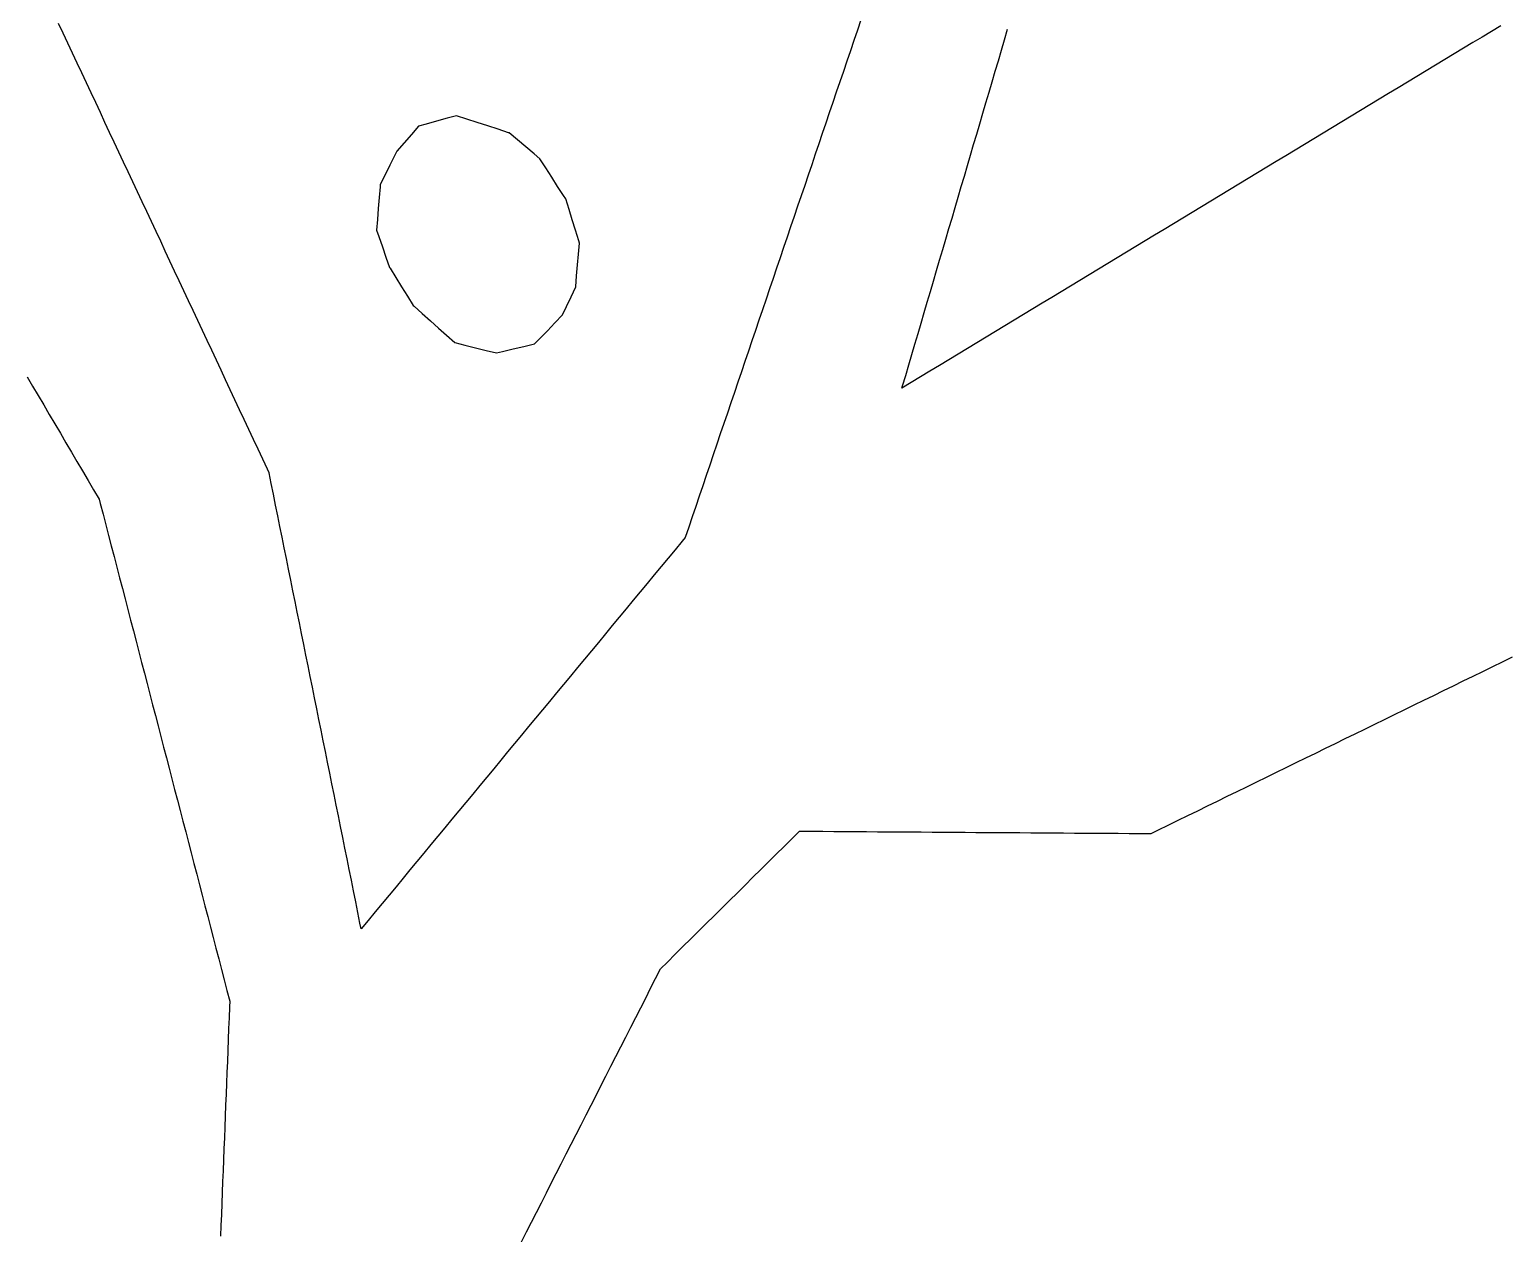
# Model space of a CAD drawing. Header units: millimetres. Extents: x 230 to 3347, y 514 to 5196.
# Drawn here: x 1819.7 to 1954.8, y 4635.3 to 4745.4 of the extents above; entities that cross this region are included whole.
import ezdxf

# ---------------------------------------------------------------- set-up
doc = ezdxf.new("R2010")
doc.units = ezdxf.units.MM
for name, color, linetype in [('ALL_ISLANDS', 7, 'Continuous'), ('OUTLINE_ISLAND_01', 7, 'Continuous'), ('OUTLINE_ISLAND_37', 7, 'Continuous')]:
    doc.layers.add(name, color=color, linetype=linetype)

msp = doc.modelspace()

# ---------------------------------------------------------------- linework, layer by layer
at = {"layer": 'ALL_ISLANDS'}
for points in [[(1895.6376, 4746.2915), (1895.3164, 4745.3445), (1894.9952, 4744.3975), (1894.674, 4743.4505), (1894.3528, 4742.5034), (1894.0316, 4741.5564), (1893.7104, 4740.6094), (1893.3892, 4739.6624), (1893.068, 4738.7154), (1892.7468, 4737.7684), (1892.4256, 4736.8214), (1892.1044, 4735.8743), (1891.7832, 4734.9273), (1891.462, 4733.9803), (1891.1408, 4733.0333), (1890.8196, 4732.0863), (1890.4984, 4731.1393), (1890.1772, 4730.1923), (1889.856, 4729.2453), (1889.5348, 4728.2982), (1889.2136, 4727.3512), (1888.8924, 4726.4042), (1888.5712, 4725.4572), (1888.25, 4724.5102), (1887.9289, 4723.5632), (1887.6077, 4722.6162), (1887.2865, 4721.6692), (1886.9653, 4720.7221), (1886.6441, 4719.7751), (1886.3229, 4718.8281), (1886.0017, 4717.8811), (1885.6805, 4716.9341), (1885.3593, 4715.9871), (1885.0381, 4715.0401), (1884.7169, 4714.0931), (1884.3957, 4713.146), (1884.0745, 4712.199), (1883.7533, 4711.252), (1883.4321, 4710.305), (1883.1109, 4709.358), (1882.7897, 4708.411), (1882.4685, 4707.464), (1882.1473, 4706.517), (1881.8261, 4705.5699), (1881.5049, 4704.6229), (1881.1837, 4703.6759), (1880.8625, 4702.7289), (1880.5413, 4701.7819), (1880.2201, 4700.8349), (1879.899, 4699.8879), (1879.5778, 4698.9409), (1879.2957, 4698.6001), (1878.6581, 4697.8297), (1878.0205, 4697.0593), (1877.3829, 4696.289), (1876.7453, 4695.5186), (1876.1077, 4694.7482), (1875.4701, 4693.9778), (1874.8325, 4693.2075), (1874.1949, 4692.4371), (1873.5573, 4691.6667), (1872.9197, 4690.8964), (1872.2821, 4690.126), (1871.6445, 4689.3556), (1871.0069, 4688.5853), (1870.3693, 4687.8149), (1869.7317, 4687.0445), (1869.0941, 4686.2742), (1868.4565, 4685.5038), (1867.8189, 4684.7334), (1867.1813, 4683.9631), (1866.5437, 4683.1927), (1865.9061, 4682.4223), (1865.2685, 4681.652), (1864.6309, 4680.8816), (1863.9933, 4680.1112), (1863.3557, 4679.3409), (1862.7181, 4678.5705), (1862.0805, 4677.8001), (1861.4429, 4677.0298), (1860.8053, 4676.2594), (1860.1677, 4675.489), (1859.5301, 4674.7187), (1858.8925, 4673.9483), (1858.2549, 4673.1779), (1857.6173, 4672.4076), (1856.9797, 4671.6372), (1856.3421, 4670.8668), (1855.7045, 4670.0965), (1855.0669, 4669.3261), (1854.4293, 4668.5557), (1853.7917, 4667.7854), (1853.1541, 4667.015), (1852.5165, 4666.2446), (1851.8789, 4665.4743), (1851.2413, 4664.7039), (1850.6037, 4663.9335), (1849.9661, 4663.1632), (1849.8608, 4663.6856), (1849.6631, 4664.6659), (1849.4655, 4665.6461), (1849.2679, 4666.6264), (1849.0703, 4667.6067), (1848.8727, 4668.587), (1848.675, 4669.5673), (1848.4774, 4670.5475), (1848.2798, 4671.5278), (1848.0822, 4672.5081), (1847.8846, 4673.4884), (1847.687, 4674.4687), (1847.4893, 4675.4489), (1847.2917, 4676.4292), (1847.0941, 4677.4095), (1846.8965, 4678.3898), (1846.6989, 4679.37), (1846.5012, 4680.3503), (1846.3036, 4681.3306), (1846.106, 4682.3109), (1845.9084, 4683.2912), (1845.7108, 4684.2714), (1845.5132, 4685.2517), (1845.3155, 4686.232), (1845.1179, 4687.2123), (1844.9203, 4688.1926), (1844.7227, 4689.1728), (1844.5251, 4690.1531), (1844.3274, 4691.1334), (1844.1298, 4692.1137), (1843.9322, 4693.094), (1843.7346, 4694.0742), (1843.537, 4695.0545), (1843.3394, 4696.0348), (1843.1417, 4697.0151), (1842.9441, 4697.9953), (1842.7465, 4698.9756), (1842.5489, 4699.9559), (1842.3513, 4700.9362), (1842.1536, 4701.9165), (1841.956, 4702.8967), (1841.7584, 4703.877), (1841.5608, 4704.8573), (1841.4006, 4705.1994), (1840.9764, 4706.105), (1840.5523, 4707.0107), (1840.1282, 4707.9163), (1839.704, 4708.8219), (1839.2799, 4709.7275), (1838.8558, 4710.6331), (1838.4317, 4711.5387), (1838.0075, 4712.4443), (1837.5834, 4713.3499), (1837.1593, 4714.2555), (1836.7352, 4715.1611), (1836.311, 4716.0667), (1835.8869, 4716.9723), (1835.4628, 4717.8779), (1835.0387, 4718.7835), (1834.6145, 4719.6891), (1834.1904, 4720.5947), (1833.7663, 4721.5003), (1833.3421, 4722.4059), (1832.918, 4723.3115), (1832.4939, 4724.2171), (1832.0698, 4725.1227), (1831.6456, 4726.0283), (1831.2215, 4726.9339), (1830.7974, 4727.8395), (1830.3733, 4728.7451), (1829.9491, 4729.6507), (1829.525, 4730.5563), (1829.1009, 4731.4619), (1828.6767, 4732.3675), (1828.2526, 4733.2731), (1827.8285, 4734.1787), (1827.4044, 4735.0843), (1826.9802, 4735.9899), (1826.5561, 4736.8955), (1826.132, 4737.8011), (1825.7079, 4738.7067), (1825.2837, 4739.6124), (1824.8596, 4740.518), (1824.4355, 4741.4236), (1824.0114, 4742.3292), (1823.5872, 4743.2348), (1823.1631, 4744.1404), (1822.739, 4745.046), (1822.3148, 4745.9516)], [(1954.1282, 4745.7445), (1953.2729, 4745.2265), (1952.4175, 4744.7085), (1951.5621, 4744.1905), (1950.7068, 4743.6724), (1949.8514, 4743.1544), (1948.996, 4742.6364), (1948.1406, 4742.1184), (1947.2853, 4741.6004), (1946.4299, 4741.0824), (1945.5745, 4740.5643), (1944.7192, 4740.0463), (1943.8638, 4739.5283), (1943.0084, 4739.0103), (1942.1531, 4738.4923), (1941.2977, 4737.9743), (1940.4423, 4737.4562), (1939.5869, 4736.9382), (1938.7316, 4736.4202), (1937.8762, 4735.9022), (1937.0208, 4735.3842), (1936.1655, 4734.8662), (1935.3101, 4734.3481), (1934.4547, 4733.8301), (1933.5994, 4733.3121), (1932.744, 4732.7941), (1931.8886, 4732.2761), (1931.0332, 4731.7581), (1930.1779, 4731.24), (1929.3225, 4730.722), (1928.4671, 4730.204), (1927.6118, 4729.686), (1926.7564, 4729.168), (1925.901, 4728.65), (1925.0457, 4728.1319), (1924.1903, 4727.6139), (1923.3349, 4727.0959), (1922.4795, 4726.5779), (1921.6242, 4726.0599), (1920.7688, 4725.5418), (1919.9134, 4725.0238), (1919.0581, 4724.5058), (1918.2027, 4723.9878), (1917.3473, 4723.4698), (1916.4919, 4722.9518), (1915.6366, 4722.4337), (1914.7812, 4721.9157), (1913.9258, 4721.3977), (1913.0705, 4720.8797), (1912.2151, 4720.3617), (1911.3597, 4719.8437), (1910.5044, 4719.3256), (1909.649, 4718.8076), (1908.7936, 4718.2896), (1907.9382, 4717.7716), (1907.0829, 4717.2536), (1906.2275, 4716.7356), (1905.3721, 4716.2175), (1904.5168, 4715.6995), (1903.6614, 4715.1815), (1902.806, 4714.6635), (1901.9507, 4714.1455), (1901.0953, 4713.6275), (1900.2399, 4713.1094), (1899.3845, 4712.5914), (1899.4459, 4712.7999), (1899.7282, 4713.7592), (1900.0105, 4714.7185), (1900.2928, 4715.6779), (1900.5751, 4716.6372), (1900.8574, 4717.5965), (1901.1397, 4718.5558), (1901.422, 4719.5152), (1901.7043, 4720.4745), (1901.9866, 4721.4338), (1902.269, 4722.3931), (1902.5513, 4723.3525), (1902.8336, 4724.3118), (1903.1159, 4725.2711), (1903.3982, 4726.2304), (1903.6805, 4727.1898), (1903.9628, 4728.1491), (1904.2451, 4729.1084), (1904.5274, 4730.0677), (1904.8097, 4731.0271), (1905.092, 4731.9864), (1905.3743, 4732.9457), (1905.6566, 4733.905), (1905.9389, 4734.8644), (1906.2212, 4735.8237), (1906.5035, 4736.783), (1906.7859, 4737.7423), (1907.0682, 4738.7017), (1907.3505, 4739.661), (1907.6328, 4740.6203), (1907.9151, 4741.5796), (1908.1974, 4742.5389), (1908.4797, 4743.4983), (1908.762, 4744.4576), (1909.0443, 4745.4169)], [(1819.4366, 4713.6497), (1819.9434, 4712.7876), (1820.4502, 4711.9255), (1820.957, 4711.0635), (1821.4638, 4710.2014), (1821.9706, 4709.3394), (1822.4774, 4708.4773), (1822.9842, 4707.6152), (1823.491, 4706.7532), (1823.9978, 4705.8911), (1824.5046, 4705.029), (1825.0114, 4704.167), (1825.5182, 4703.3049), (1826.025, 4702.4429), (1826.1299, 4702.0396), (1826.3815, 4701.0717), (1826.6332, 4700.1039), (1826.8848, 4699.1361), (1827.1364, 4698.1683), (1827.3881, 4697.2005), (1827.6397, 4696.2326), (1827.8914, 4695.2648), (1828.143, 4694.297), (1828.3946, 4693.3292), (1828.6463, 4692.3614), (1828.8979, 4691.3935), (1829.1496, 4690.4257), (1829.4012, 4689.4579), (1829.6528, 4688.4901), (1829.9045, 4687.5223), (1830.1561, 4686.5544), (1830.4078, 4685.5866), (1830.6594, 4684.6188), (1830.911, 4683.651), (1831.1627, 4682.6831), (1831.4143, 4681.7153), (1831.666, 4680.7475), (1831.9176, 4679.7797), (1832.1692, 4678.8119), (1832.4209, 4677.844), (1832.6725, 4676.8762), (1832.9241, 4675.9084), (1833.1758, 4674.9406), (1833.4274, 4673.9728), (1833.6791, 4673.0049), (1833.9307, 4672.0371), (1834.1823, 4671.0693), (1834.434, 4670.1015), (1834.6856, 4669.1337), (1834.9373, 4668.1658), (1835.1889, 4667.198), (1835.4405, 4666.2302), (1835.6922, 4665.2624), (1835.9438, 4664.2945), (1836.1955, 4663.3267), (1836.4471, 4662.3589), (1836.6987, 4661.3911), (1836.9504, 4660.4233), (1837.202, 4659.4554), (1837.4537, 4658.4876), (1837.7053, 4657.5198), (1837.9569, 4656.552), (1837.9367, 4656.0353), (1837.8974, 4655.0361), (1837.8582, 4654.0368), (1837.819, 4653.0376), (1837.7798, 4652.0384), (1837.7406, 4651.0391), (1837.7014, 4650.0399), (1837.6622, 4649.0407), (1837.6229, 4648.0415), (1837.5837, 4647.0422), (1837.5445, 4646.043), (1837.5053, 4645.0438), (1837.4661, 4644.0445), (1837.4269, 4643.0453), (1837.3877, 4642.0461), (1837.3484, 4641.0468), (1837.3092, 4640.0476), (1837.27, 4639.0484), (1837.2308, 4638.0491), (1837.1916, 4637.0499), (1837.1524, 4636.0507), (1837.1132, 4635.0515)], [(1864.6212, 4634.5577), (1865.0751, 4635.4487), (1865.529, 4636.3398), (1865.9828, 4637.2309), (1866.4367, 4638.1219), (1866.8906, 4639.013), (1867.3445, 4639.9041), (1867.7984, 4640.7951), (1868.2522, 4641.6862), (1868.7061, 4642.5773), (1869.16, 4643.4683), (1869.6139, 4644.3594), (1870.0678, 4645.2504), (1870.5216, 4646.1415), (1870.9755, 4647.0326), (1871.4294, 4647.9236), (1871.8833, 4648.8147), (1872.3371, 4649.7058), (1872.791, 4650.5968), (1873.2449, 4651.4879), (1873.6988, 4652.379), (1874.1527, 4653.27), (1874.6065, 4654.1611), (1875.0604, 4655.0521), (1875.5143, 4655.9432), (1875.9682, 4656.8343), (1876.4221, 4657.7253), (1876.8759, 4658.6164), (1877.3298, 4659.5075), (1877.9566, 4660.1288), (1878.6668, 4660.8328), (1879.377, 4661.5368), (1880.0872, 4662.2407), (1880.7974, 4662.9447), (1881.5077, 4663.6487), (1882.2179, 4664.3527), (1882.9281, 4665.0567), (1883.6383, 4665.7607), (1884.3485, 4666.4647), (1885.0587, 4667.1687), (1885.7689, 4667.8727), (1886.4791, 4668.5767), (1887.1893, 4669.2807), (1887.8995, 4669.9846), (1888.6097, 4670.6886), (1889.32, 4671.3926), (1890.0302, 4672.0966), (1890.1537, 4672.0958), (1891.1537, 4672.0889), (1892.1537, 4672.082), (1893.1536, 4672.0751), (1894.1536, 4672.0682), (1895.1536, 4672.0613), (1896.1536, 4672.0545), (1897.1536, 4672.0476), (1898.1535, 4672.0407), (1899.1535, 4672.0338), (1900.1535, 4672.0269), (1901.1535, 4672.02), (1902.1534, 4672.0132), (1903.1534, 4672.0063), (1904.1534, 4671.9994), (1905.1534, 4671.9925), (1906.1533, 4671.9856), (1907.1533, 4671.9787), (1908.1533, 4671.9718), (1909.1533, 4671.965), (1910.1532, 4671.9581), (1911.1532, 4671.9512), (1912.1532, 4671.9443), (1913.1532, 4671.9374), (1914.1531, 4671.9305), (1915.1531, 4671.9237), (1916.1531, 4671.9168), (1917.1531, 4671.9099), (1918.1531, 4671.903), (1919.153, 4671.8961), (1920.153, 4671.8892), (1921.153, 4671.8824), (1922.153, 4671.8755), (1922.8306, 4672.207), (1923.7289, 4672.6464), (1924.6272, 4673.0858), (1925.5255, 4673.5252), (1926.4238, 4673.9647), (1927.3221, 4674.4041), (1928.2203, 4674.8435), (1929.1186, 4675.2829), (1930.0169, 4675.7223), (1930.9152, 4676.1618), (1931.8135, 4676.6012), (1932.7117, 4677.0406), (1933.61, 4677.48), (1934.5083, 4677.9194), (1935.4066, 4678.3589), (1936.3049, 4678.7983), (1937.2032, 4679.2377), (1938.1014, 4679.6771), (1938.9997, 4680.1165), (1939.898, 4680.556), (1940.7963, 4680.9954), (1941.6946, 4681.4348), (1942.5928, 4681.8742), (1943.4911, 4682.3137), (1944.3894, 4682.7531), (1945.2877, 4683.1925), (1946.186, 4683.6319), (1947.0842, 4684.0713), (1947.9825, 4684.5108), (1948.8808, 4684.9502), (1949.7791, 4685.3896), (1950.6774, 4685.829), (1951.5757, 4686.2684), (1952.4739, 4686.7079), (1953.3722, 4687.1473), (1954.2705, 4687.5867), (1955.1688, 4688.0261)]]:
    msp.add_lwpolyline(points, dxfattribs=at)
msp.add_lwpolyline([(1855.2112, 4736.5414), (1854.5527, 4735.7889), (1853.8941, 4735.0363), (1853.2356, 4734.2837), (1853.0443, 4733.8997), (1852.5984, 4733.0046), (1852.1525, 4732.1096), (1851.7066, 4731.2145), (1851.6913, 4731.0193), (1851.6133, 4730.0223), (1851.5353, 4729.0254), (1851.4573, 4728.0284), (1851.3793, 4727.0315), (1851.5757, 4726.4658), (1851.9037, 4725.5211), (1852.2317, 4724.5765), (1852.5598, 4723.6318), (1852.6054, 4723.5591), (1853.1372, 4722.7122), (1853.6689, 4721.8653), (1854.2006, 4721.0184), (1854.7324, 4720.1715), (1854.8064, 4720.1049), (1855.5501, 4719.4364), (1856.2938, 4718.7678), (1857.0375, 4718.0993), (1857.7812, 4717.4308), (1858.5249, 4716.7623), (1859.436, 4716.5371), (1860.4069, 4716.2973), (1861.3777, 4716.0574), (1862.3485, 4715.8176), (1862.899, 4715.9492), (1863.8716, 4716.1816), (1864.8442, 4716.4141), (1865.8168, 4716.6465), (1866.2881, 4717.1352), (1866.9822, 4717.855), (1867.6764, 4718.5748), (1868.3705, 4719.2947), (1868.7265, 4720.057), (1869.1495, 4720.9631), (1869.5726, 4721.8692), (1869.5733, 4721.877), (1869.6611, 4722.8731), (1869.7489, 4723.8693), (1869.8367, 4724.8654), (1869.9245, 4725.8615), (1869.8569, 4726.0783), (1869.5594, 4727.033), (1869.2619, 4727.9878), (1868.9644, 4728.9425), (1868.6669, 4729.8972), (1868.4649, 4730.2121), (1867.925, 4731.0539), (1867.3852, 4731.8957), (1866.8453, 4732.7374), (1866.3055, 4733.5792), (1865.7893, 4734.0117), (1865.0227, 4734.6539), (1864.2562, 4735.2961), (1863.4897, 4735.9383), (1863.4319, 4735.9572), (1862.4816, 4736.2685), (1861.5312, 4736.5797), (1860.5809, 4736.891), (1859.6306, 4737.2023), (1858.6803, 4737.5135), (1857.8285, 4737.2748), (1856.8656, 4737.005), (1855.9027, 4736.7352)], close=True, dxfattribs=at)
at = {"layer": 'OUTLINE_ISLAND_01'}
for points in [[(1895.6376, 4746.2915), (1895.3164, 4745.3445), (1894.9952, 4744.3975), (1894.674, 4743.4505), (1894.3528, 4742.5034), (1894.0316, 4741.5564), (1893.7104, 4740.6094), (1893.3892, 4739.6624), (1893.068, 4738.7154), (1892.7468, 4737.7684), (1892.4256, 4736.8214), (1892.1044, 4735.8743), (1891.7832, 4734.9273), (1891.462, 4733.9803), (1891.1408, 4733.0333), (1890.8196, 4732.0863), (1890.4984, 4731.1393), (1890.1772, 4730.1923), (1889.856, 4729.2453), (1889.5348, 4728.2982), (1889.2136, 4727.3512), (1888.8924, 4726.4042), (1888.5712, 4725.4572), (1888.25, 4724.5102), (1887.9289, 4723.5632), (1887.6077, 4722.6162), (1887.2865, 4721.6692), (1886.9653, 4720.7221), (1886.6441, 4719.7751), (1886.3229, 4718.8281), (1886.0017, 4717.8811), (1885.6805, 4716.9341), (1885.3593, 4715.9871), (1885.0381, 4715.0401), (1884.7169, 4714.0931), (1884.3957, 4713.146), (1884.0745, 4712.199), (1883.7533, 4711.252), (1883.4321, 4710.305), (1883.1109, 4709.358), (1882.7897, 4708.411), (1882.4685, 4707.464), (1882.1473, 4706.517), (1881.8261, 4705.5699), (1881.5049, 4704.6229), (1881.1837, 4703.6759), (1880.8625, 4702.7289), (1880.5413, 4701.7819), (1880.2201, 4700.8349), (1879.899, 4699.8879), (1879.5778, 4698.9409), (1879.2957, 4698.6001), (1878.6581, 4697.8297), (1878.0205, 4697.0593), (1877.3829, 4696.289), (1876.7453, 4695.5186), (1876.1077, 4694.7482), (1875.4701, 4693.9778), (1874.8325, 4693.2075), (1874.1949, 4692.4371), (1873.5573, 4691.6667), (1872.9197, 4690.8964), (1872.2821, 4690.126), (1871.6445, 4689.3556), (1871.0069, 4688.5853), (1870.3693, 4687.8149), (1869.7317, 4687.0445), (1869.0941, 4686.2742), (1868.4565, 4685.5038), (1867.8189, 4684.7334), (1867.1813, 4683.9631), (1866.5437, 4683.1927), (1865.9061, 4682.4223), (1865.2685, 4681.652), (1864.6309, 4680.8816), (1863.9933, 4680.1112), (1863.3557, 4679.3409), (1862.7181, 4678.5705), (1862.0805, 4677.8001), (1861.4429, 4677.0298), (1860.8053, 4676.2594), (1860.1677, 4675.489), (1859.5301, 4674.7187), (1858.8925, 4673.9483), (1858.2549, 4673.1779), (1857.6173, 4672.4076), (1856.9797, 4671.6372), (1856.3421, 4670.8668), (1855.7045, 4670.0965), (1855.0669, 4669.3261), (1854.4293, 4668.5557), (1853.7917, 4667.7854), (1853.1541, 4667.015), (1852.5165, 4666.2446), (1851.8789, 4665.4743), (1851.2413, 4664.7039), (1850.6037, 4663.9335), (1849.9661, 4663.1632), (1849.8608, 4663.6856), (1849.6631, 4664.6659), (1849.4655, 4665.6461), (1849.2679, 4666.6264), (1849.0703, 4667.6067), (1848.8727, 4668.587), (1848.675, 4669.5673), (1848.4774, 4670.5475), (1848.2798, 4671.5278), (1848.0822, 4672.5081), (1847.8846, 4673.4884), (1847.687, 4674.4687), (1847.4893, 4675.4489), (1847.2917, 4676.4292), (1847.0941, 4677.4095), (1846.8965, 4678.3898), (1846.6989, 4679.37), (1846.5012, 4680.3503), (1846.3036, 4681.3306), (1846.106, 4682.3109), (1845.9084, 4683.2912), (1845.7108, 4684.2714), (1845.5132, 4685.2517), (1845.3155, 4686.232), (1845.1179, 4687.2123), (1844.9203, 4688.1926), (1844.7227, 4689.1728), (1844.5251, 4690.1531), (1844.3274, 4691.1334), (1844.1298, 4692.1137), (1843.9322, 4693.094), (1843.7346, 4694.0742), (1843.537, 4695.0545), (1843.3394, 4696.0348), (1843.1417, 4697.0151), (1842.9441, 4697.9953), (1842.7465, 4698.9756), (1842.5489, 4699.9559), (1842.3513, 4700.9362), (1842.1536, 4701.9165), (1841.956, 4702.8967), (1841.7584, 4703.877), (1841.5608, 4704.8573), (1841.4006, 4705.1994), (1840.9764, 4706.105), (1840.5523, 4707.0107), (1840.1282, 4707.9163), (1839.704, 4708.8219), (1839.2799, 4709.7275), (1838.8558, 4710.6331), (1838.4317, 4711.5387), (1838.0075, 4712.4443), (1837.5834, 4713.3499), (1837.1593, 4714.2555), (1836.7352, 4715.1611), (1836.311, 4716.0667), (1835.8869, 4716.9723), (1835.4628, 4717.8779), (1835.0387, 4718.7835), (1834.6145, 4719.6891), (1834.1904, 4720.5947), (1833.7663, 4721.5003), (1833.3421, 4722.4059), (1832.918, 4723.3115), (1832.4939, 4724.2171), (1832.0698, 4725.1227), (1831.6456, 4726.0283), (1831.2215, 4726.9339), (1830.7974, 4727.8395), (1830.3733, 4728.7451), (1829.9491, 4729.6507), (1829.525, 4730.5563), (1829.1009, 4731.4619), (1828.6767, 4732.3675), (1828.2526, 4733.2731), (1827.8285, 4734.1787), (1827.4044, 4735.0843), (1826.9802, 4735.9899), (1826.5561, 4736.8955), (1826.132, 4737.8011), (1825.7079, 4738.7067), (1825.2837, 4739.6124), (1824.8596, 4740.518), (1824.4355, 4741.4236), (1824.0114, 4742.3292), (1823.5872, 4743.2348), (1823.1631, 4744.1404), (1822.739, 4745.046), (1822.3148, 4745.9516)], [(1954.1282, 4745.7445), (1953.2729, 4745.2265), (1952.4175, 4744.7085), (1951.5621, 4744.1905), (1950.7068, 4743.6724), (1949.8514, 4743.1544), (1948.996, 4742.6364), (1948.1406, 4742.1184), (1947.2853, 4741.6004), (1946.4299, 4741.0824), (1945.5745, 4740.5643), (1944.7192, 4740.0463), (1943.8638, 4739.5283), (1943.0084, 4739.0103), (1942.1531, 4738.4923), (1941.2977, 4737.9743), (1940.4423, 4737.4562), (1939.5869, 4736.9382), (1938.7316, 4736.4202), (1937.8762, 4735.9022), (1937.0208, 4735.3842), (1936.1655, 4734.8662), (1935.3101, 4734.3481), (1934.4547, 4733.8301), (1933.5994, 4733.3121), (1932.744, 4732.7941), (1931.8886, 4732.2761), (1931.0332, 4731.7581), (1930.1779, 4731.24), (1929.3225, 4730.722), (1928.4671, 4730.204), (1927.6118, 4729.686), (1926.7564, 4729.168), (1925.901, 4728.65), (1925.0457, 4728.1319), (1924.1903, 4727.6139), (1923.3349, 4727.0959), (1922.4795, 4726.5779), (1921.6242, 4726.0599), (1920.7688, 4725.5418), (1919.9134, 4725.0238), (1919.0581, 4724.5058), (1918.2027, 4723.9878), (1917.3473, 4723.4698), (1916.4919, 4722.9518), (1915.6366, 4722.4337), (1914.7812, 4721.9157), (1913.9258, 4721.3977), (1913.0705, 4720.8797), (1912.2151, 4720.3617), (1911.3597, 4719.8437), (1910.5044, 4719.3256), (1909.649, 4718.8076), (1908.7936, 4718.2896), (1907.9382, 4717.7716), (1907.0829, 4717.2536), (1906.2275, 4716.7356), (1905.3721, 4716.2175), (1904.5168, 4715.6995), (1903.6614, 4715.1815), (1902.806, 4714.6635), (1901.9507, 4714.1455), (1901.0953, 4713.6275), (1900.2399, 4713.1094), (1899.3845, 4712.5914), (1899.4459, 4712.7999), (1899.7282, 4713.7592), (1900.0105, 4714.7185), (1900.2928, 4715.6779), (1900.5751, 4716.6372), (1900.8574, 4717.5965), (1901.1397, 4718.5558), (1901.422, 4719.5152), (1901.7043, 4720.4745), (1901.9866, 4721.4338), (1902.269, 4722.3931), (1902.5513, 4723.3525), (1902.8336, 4724.3118), (1903.1159, 4725.2711), (1903.3982, 4726.2304), (1903.6805, 4727.1898), (1903.9628, 4728.1491), (1904.2451, 4729.1084), (1904.5274, 4730.0677), (1904.8097, 4731.0271), (1905.092, 4731.9864), (1905.3743, 4732.9457), (1905.6566, 4733.905), (1905.9389, 4734.8644), (1906.2212, 4735.8237), (1906.5035, 4736.783), (1906.7859, 4737.7423), (1907.0682, 4738.7017), (1907.3505, 4739.661), (1907.6328, 4740.6203), (1907.9151, 4741.5796), (1908.1974, 4742.5389), (1908.4797, 4743.4983), (1908.762, 4744.4576), (1909.0443, 4745.4169)], [(1819.4366, 4713.6497), (1819.9434, 4712.7876), (1820.4502, 4711.9255), (1820.957, 4711.0635), (1821.4638, 4710.2014), (1821.9706, 4709.3394), (1822.4774, 4708.4773), (1822.9842, 4707.6152), (1823.491, 4706.7532), (1823.9978, 4705.8911), (1824.5046, 4705.029), (1825.0114, 4704.167), (1825.5182, 4703.3049), (1826.025, 4702.4429), (1826.1299, 4702.0396), (1826.3815, 4701.0717), (1826.6332, 4700.1039), (1826.8848, 4699.1361), (1827.1364, 4698.1683), (1827.3881, 4697.2005), (1827.6397, 4696.2326), (1827.8914, 4695.2648), (1828.143, 4694.297), (1828.3946, 4693.3292), (1828.6463, 4692.3614), (1828.8979, 4691.3935), (1829.1496, 4690.4257), (1829.4012, 4689.4579), (1829.6528, 4688.4901), (1829.9045, 4687.5223), (1830.1561, 4686.5544), (1830.4078, 4685.5866), (1830.6594, 4684.6188), (1830.911, 4683.651), (1831.1627, 4682.6831), (1831.4143, 4681.7153), (1831.666, 4680.7475), (1831.9176, 4679.7797), (1832.1692, 4678.8119), (1832.4209, 4677.844), (1832.6725, 4676.8762), (1832.9241, 4675.9084), (1833.1758, 4674.9406), (1833.4274, 4673.9728), (1833.6791, 4673.0049), (1833.9307, 4672.0371), (1834.1823, 4671.0693), (1834.434, 4670.1015), (1834.6856, 4669.1337), (1834.9373, 4668.1658), (1835.1889, 4667.198), (1835.4405, 4666.2302), (1835.6922, 4665.2624), (1835.9438, 4664.2945), (1836.1955, 4663.3267), (1836.4471, 4662.3589), (1836.6987, 4661.3911), (1836.9504, 4660.4233), (1837.202, 4659.4554), (1837.4537, 4658.4876), (1837.7053, 4657.5198), (1837.9569, 4656.552), (1837.9367, 4656.0353), (1837.8974, 4655.0361), (1837.8582, 4654.0368), (1837.819, 4653.0376), (1837.7798, 4652.0384), (1837.7406, 4651.0391), (1837.7014, 4650.0399), (1837.6622, 4649.0407), (1837.6229, 4648.0415), (1837.5837, 4647.0422), (1837.5445, 4646.043), (1837.5053, 4645.0438), (1837.4661, 4644.0445), (1837.4269, 4643.0453), (1837.3877, 4642.0461), (1837.3484, 4641.0468), (1837.3092, 4640.0476), (1837.27, 4639.0484), (1837.2308, 4638.0491), (1837.1916, 4637.0499), (1837.1524, 4636.0507), (1837.1132, 4635.0515)], [(1864.6212, 4634.5577), (1865.0751, 4635.4487), (1865.529, 4636.3398), (1865.9828, 4637.2309), (1866.4367, 4638.1219), (1866.8906, 4639.013), (1867.3445, 4639.9041), (1867.7984, 4640.7951), (1868.2522, 4641.6862), (1868.7061, 4642.5773), (1869.16, 4643.4683), (1869.6139, 4644.3594), (1870.0678, 4645.2504), (1870.5216, 4646.1415), (1870.9755, 4647.0326), (1871.4294, 4647.9236), (1871.8833, 4648.8147), (1872.3371, 4649.7058), (1872.791, 4650.5968), (1873.2449, 4651.4879), (1873.6988, 4652.379), (1874.1527, 4653.27), (1874.6065, 4654.1611), (1875.0604, 4655.0521), (1875.5143, 4655.9432), (1875.9682, 4656.8343), (1876.4221, 4657.7253), (1876.8759, 4658.6164), (1877.3298, 4659.5075), (1877.9566, 4660.1288), (1878.6668, 4660.8328), (1879.377, 4661.5368), (1880.0872, 4662.2407), (1880.7974, 4662.9447), (1881.5077, 4663.6487), (1882.2179, 4664.3527), (1882.9281, 4665.0567), (1883.6383, 4665.7607), (1884.3485, 4666.4647), (1885.0587, 4667.1687), (1885.7689, 4667.8727), (1886.4791, 4668.5767), (1887.1893, 4669.2807), (1887.8995, 4669.9846), (1888.6097, 4670.6886), (1889.32, 4671.3926), (1890.0302, 4672.0966), (1890.1537, 4672.0958), (1891.1537, 4672.0889), (1892.1537, 4672.082), (1893.1536, 4672.0751), (1894.1536, 4672.0682), (1895.1536, 4672.0613), (1896.1536, 4672.0545), (1897.1536, 4672.0476), (1898.1535, 4672.0407), (1899.1535, 4672.0338), (1900.1535, 4672.0269), (1901.1535, 4672.02), (1902.1534, 4672.0132), (1903.1534, 4672.0063), (1904.1534, 4671.9994), (1905.1534, 4671.9925), (1906.1533, 4671.9856), (1907.1533, 4671.9787), (1908.1533, 4671.9718), (1909.1533, 4671.965), (1910.1532, 4671.9581), (1911.1532, 4671.9512), (1912.1532, 4671.9443), (1913.1532, 4671.9374), (1914.1531, 4671.9305), (1915.1531, 4671.9237), (1916.1531, 4671.9168), (1917.1531, 4671.9099), (1918.1531, 4671.903), (1919.153, 4671.8961), (1920.153, 4671.8892), (1921.153, 4671.8824), (1922.153, 4671.8755), (1922.8306, 4672.207), (1923.7289, 4672.6464), (1924.6272, 4673.0858), (1925.5255, 4673.5252), (1926.4238, 4673.9647), (1927.3221, 4674.4041), (1928.2203, 4674.8435), (1929.1186, 4675.2829), (1930.0169, 4675.7223), (1930.9152, 4676.1618), (1931.8135, 4676.6012), (1932.7117, 4677.0406), (1933.61, 4677.48), (1934.5083, 4677.9194), (1935.4066, 4678.3589), (1936.3049, 4678.7983), (1937.2032, 4679.2377), (1938.1014, 4679.6771), (1938.9997, 4680.1165), (1939.898, 4680.556), (1940.7963, 4680.9954), (1941.6946, 4681.4348), (1942.5928, 4681.8742), (1943.4911, 4682.3137), (1944.3894, 4682.7531), (1945.2877, 4683.1925), (1946.186, 4683.6319), (1947.0842, 4684.0713), (1947.9825, 4684.5108), (1948.8808, 4684.9502), (1949.7791, 4685.3896), (1950.6774, 4685.829), (1951.5757, 4686.2684), (1952.4739, 4686.7079), (1953.3722, 4687.1473), (1954.2705, 4687.5867), (1955.1688, 4688.0261)]]:
    msp.add_lwpolyline(points, dxfattribs=at)
at = {"layer": 'OUTLINE_ISLAND_37'}
msp.add_lwpolyline([(1855.2112, 4736.5414), (1854.5527, 4735.7889), (1853.8941, 4735.0363), (1853.2356, 4734.2837), (1853.0443, 4733.8997), (1852.5984, 4733.0046), (1852.1525, 4732.1096), (1851.7066, 4731.2145), (1851.6913, 4731.0193), (1851.6133, 4730.0223), (1851.5353, 4729.0254), (1851.4573, 4728.0284), (1851.3793, 4727.0315), (1851.5757, 4726.4658), (1851.9037, 4725.5211), (1852.2317, 4724.5765), (1852.5598, 4723.6318), (1852.6054, 4723.5591), (1853.1372, 4722.7122), (1853.6689, 4721.8653), (1854.2006, 4721.0184), (1854.7324, 4720.1715), (1854.8064, 4720.1049), (1855.5501, 4719.4364), (1856.2938, 4718.7678), (1857.0375, 4718.0993), (1857.7812, 4717.4308), (1858.5249, 4716.7623), (1859.436, 4716.5371), (1860.4069, 4716.2973), (1861.3777, 4716.0574), (1862.3485, 4715.8176), (1862.899, 4715.9492), (1863.8716, 4716.1816), (1864.8442, 4716.4141), (1865.8168, 4716.6465), (1866.2881, 4717.1352), (1866.9822, 4717.855), (1867.6764, 4718.5748), (1868.3705, 4719.2947), (1868.7265, 4720.057), (1869.1495, 4720.9631), (1869.5726, 4721.8692), (1869.5733, 4721.877), (1869.6611, 4722.8731), (1869.7489, 4723.8693), (1869.8367, 4724.8654), (1869.9245, 4725.8615), (1869.8569, 4726.0783), (1869.5594, 4727.033), (1869.2619, 4727.9878), (1868.9644, 4728.9425), (1868.6669, 4729.8972), (1868.4649, 4730.2121), (1867.925, 4731.0539), (1867.3852, 4731.8957), (1866.8453, 4732.7374), (1866.3055, 4733.5792), (1865.7893, 4734.0117), (1865.0227, 4734.6539), (1864.2562, 4735.2961), (1863.4897, 4735.9383), (1863.4319, 4735.9572), (1862.4816, 4736.2685), (1861.5312, 4736.5797), (1860.5809, 4736.891), (1859.6306, 4737.2023), (1858.6803, 4737.5135), (1857.8285, 4737.2748), (1856.8656, 4737.005), (1855.9027, 4736.7352)], close=True, dxfattribs=at)

doc.saveas('drawing.dxf')
